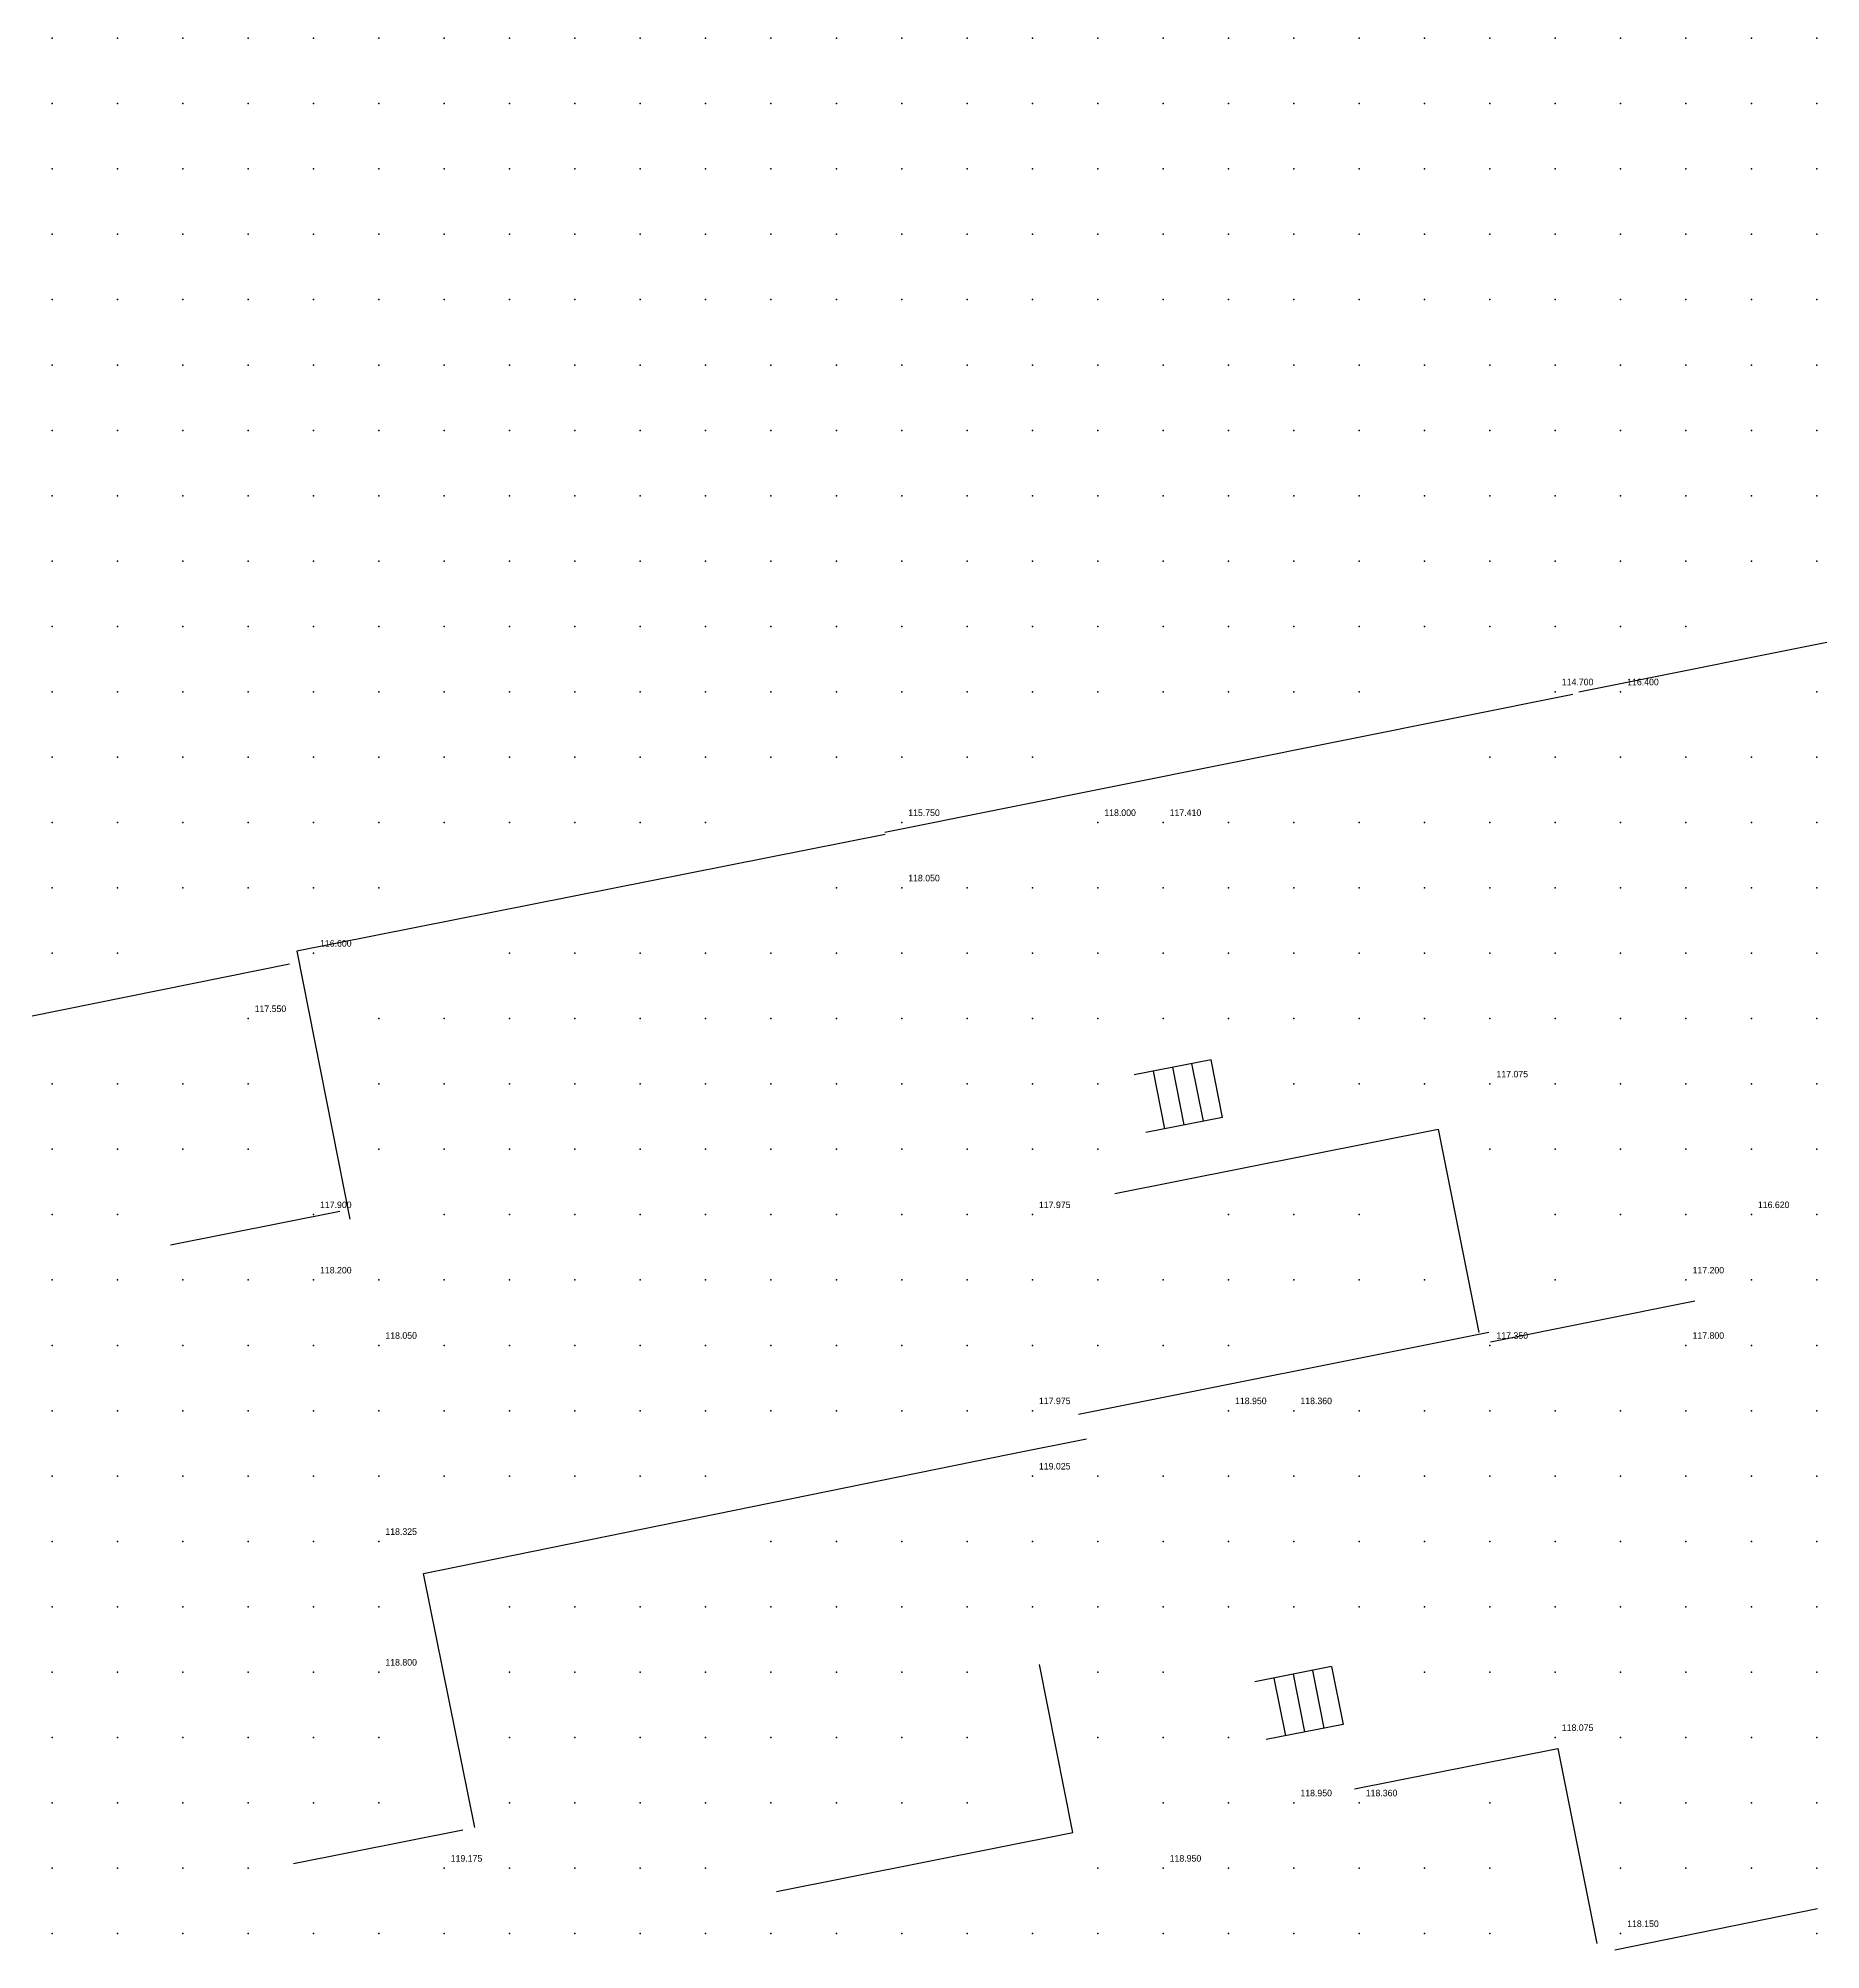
# Model space of a CAD drawing. Header units: metres. Extents: x 287878 to 288137, y 62805 to 63074.
# Drawn here: x 287969.79 to 287997.06, y 63044.75 to 63074 of the extents above; entities that cross this region are included whole.
import ezdxf

# ---------------------------------------------------------------- set-up
doc = ezdxf.new("R2010")
doc.units = ezdxf.units.M
for name, color, linetype in [('BARRIERS', 1, 'Continuous'), ('SURVEY_INTERP', 8, 'Continuous'), ('SURVEY_REAL', 3, 'Continuous')]:
    doc.layers.add(name, color=color, linetype=linetype)

msp = doc.modelspace()

# ---------------------------------------------------------------- linework, layer by layer
at = {"layer": 'BARRIERS'}
for p, q in [((287993.362, 63064.001), (287998.313, 63064.993)), ((287982.74, 63061.85), (287993.267, 63063.966)), ((287982.747, 63061.815), (287973.745, 63060.029)), ((287973.745, 63060.029), (287974.558, 63055.932)), ((287963.665, 63057.826), (287973.631, 63059.835)), ((287987.735, 63058.371), (287986.558, 63058.138)), ((287987.321, 63057.372), (287987.146, 63058.254)), ((287987.616, 63057.43), (287987.44, 63058.313)), ((287987.91, 63057.488), (287987.735, 63058.371)), ((287987.027, 63057.313), (287986.852, 63058.196)), ((287987.91, 63057.488), (287986.733, 63057.255)), ((287986.261, 63056.321), (287991.209, 63057.31)), ((287991.209, 63057.31), (287991.832, 63054.196)), ((287971.813, 63055.54), (287974.403, 63056.054)), ((287995.134, 63054.676), (287992.01, 63054.051)), ((287985.706, 63052.945), (287991.984, 63054.2)), ((287984.651, 63052.333), (287985.829, 63052.567)), ((287975.685, 63050.509), (287984.651, 63052.333)), ((287976.471, 63046.62), (287975.685, 63050.509)), ((287985.619, 63046.544), (287985.109, 63049.119)), ((287989.578, 63049.084), (287988.401, 63048.85)), ((287988.695, 63048.909), (287988.87, 63048.026)), ((287988.989, 63048.967), (287989.165, 63048.084)), ((287989.284, 63049.025), (287989.459, 63048.143)), ((287989.578, 63049.084), (287989.753, 63048.201)), ((287989.753, 63048.201), (287988.576, 63047.967)), ((287989.93, 63047.215), (287993.041, 63047.829)), ((287993.041, 63047.829), (287993.637, 63044.847)), ((287976.283, 63046.583), (287973.694, 63046.069)), ((287981.083, 63045.643), (287985.619, 63046.544)), ((287993.912, 63044.752), (287997.014, 63045.385))]:
    msp.add_line(p, q, dxfattribs=at)
at = {"layer": 'SURVEY_INTERP'}
for p in [(287970, 63074, 119.227), (287971, 63074, 119.185), (287972, 63074, 119.143), (287973, 63074, 119.101), (287974, 63074, 119.058), (287975, 63074, 119.015), (287976, 63074, 118.971), (287977, 63074, 118.926), (287978, 63074, 118.881), (287979, 63074, 118.834), (287980, 63074, 118.787), (287981, 63074, 118.738), (287982, 63074, 118.689), (287983, 63074, 118.638), (287984, 63074, 118.587), (287985, 63074, 118.534), (287986, 63074, 118.48), (287987, 63074, 118.425), (287988, 63074, 118.367), (287989, 63074, 118.308), (287990, 63074, 118.247), (287991, 63074, 118.184), (287992, 63074, 118.119), (287993, 63074, 118.052), (287994, 63074, 117.985), (287995, 63074, 117.917), (287996, 63074, 117.851), (287997, 63074, 117.788), (287970, 63073, 119.216), (287971, 63073, 119.174), (287972, 63073, 119.132), (287973, 63073, 119.089), (287974, 63073, 119.045), (287975, 63073, 119.002), (287976, 63073, 118.957), (287977, 63073, 118.911), (287978, 63073, 118.865), (287979, 63073, 118.817), (287980, 63073, 118.769), (287981, 63073, 118.719), (287982, 63073, 118.668), (287983, 63073, 118.616), (287984, 63073, 118.563), (287985, 63073, 118.509), (287986, 63073, 118.453), (287987, 63073, 118.396), (287988, 63073, 118.336), (287989, 63073, 118.274), (287990, 63073, 118.21), (287991, 63073, 118.143), (287992, 63073, 118.072), (287993, 63073, 117.999), (287994, 63073, 117.924), (287995, 63073, 117.849), (287996, 63073, 117.774), (287997, 63073, 117.704), (287970, 63072, 119.204), (287971, 63072, 119.161), (287972, 63072, 119.119), (287973, 63072, 119.075), (287974, 63072, 119.031), (287975, 63072, 118.987), (287976, 63072, 118.942), (287977, 63072, 118.895), (287978, 63072, 118.848), (287979, 63072, 118.799), (287980, 63072, 118.75), (287981, 63072, 118.699), (287982, 63072, 118.647), (287983, 63072, 118.593), (287984, 63072, 118.539), (287985, 63072, 118.483), (287986, 63072, 118.425), (287987, 63072, 118.366), (287988, 63072, 118.304), (287989, 63072, 118.24), (287990, 63072, 118.171), (287991, 63072, 118.099), (287992, 63072, 118.023), (287993, 63072, 117.942), (287994, 63072, 117.858), (287995, 63072, 117.771), (287996, 63072, 117.686), (287997, 63072, 117.604), (287970, 63071, 119.191), (287971, 63071, 119.147), (287972, 63071, 119.104), (287973, 63071, 119.06), (287974, 63071, 119.016), (287975, 63071, 118.971), (287976, 63071, 118.925), (287977, 63071, 118.878), (287978, 63071, 118.83), (287979, 63071, 118.78), (287980, 63071, 118.729), (287981, 63071, 118.677), (287982, 63071, 118.623), (287983, 63071, 118.568), (287984, 63071, 118.512), (287985, 63071, 118.454), (287986, 63071, 118.395), (287987, 63071, 118.334), (287988, 63071, 118.271), (287989, 63071, 118.204), (287990, 63071, 118.132), (287991, 63071, 118.055), (287992, 63071, 117.972), (287993, 63071, 117.882), (287994, 63071, 117.785), (287995, 63071, 117.684), (287996, 63071, 117.581), (287997, 63071, 117.483), (287970, 63070, 119.175), (287971, 63070, 119.131), (287972, 63070, 119.087), (287973, 63070, 119.043), (287974, 63070, 118.998), (287975, 63070, 118.953), (287976, 63070, 118.907), (287977, 63070, 118.86), (287978, 63070, 118.811), (287979, 63070, 118.76), (287980, 63070, 118.708), (287981, 63070, 118.654), (287982, 63070, 118.598), (287983, 63070, 118.541), (287984, 63070, 118.483), (287985, 63070, 118.424), (287986, 63070, 118.364), (287987, 63070, 118.301), (287988, 63070, 118.236), (287989, 63070, 118.167), (287990, 63070, 118.092), (287991, 63070, 118.01), (287992, 63070, 117.92), (287993, 63070, 117.818), (287994, 63070, 117.706), (287995, 63070, 117.584), (287996, 63070, 117.456), (287997, 63070, 117.332), (287970, 63069, 119.156), (287971, 63069, 119.112), (287972, 63069, 119.067), (287973, 63069, 119.023), (287974, 63069, 118.978), (287975, 63069, 118.933), (287976, 63069, 118.887), (287977, 63069, 118.84), (287978, 63069, 118.79), (287979, 63069, 118.738), (287980, 63069, 118.684), (287981, 63069, 118.629), (287982, 63069, 118.571), (287983, 63069, 118.512), (287984, 63069, 118.452), (287985, 63069, 118.391), (287986, 63069, 118.329), (287987, 63069, 118.265), (287988, 63069, 118.2), (287989, 63069, 118.13), (287990, 63069, 118.053), (287991, 63069, 117.966), (287992, 63069, 117.868), (287993, 63069, 117.755), (287994, 63069, 117.624), (287995, 63069, 117.474), (287996, 63069, 117.307), (287997, 63069, 117.135), (287970, 63068, 119.135), (287971, 63068, 119.089), (287972, 63068, 119.044), (287973, 63068, 118.999), (287974, 63068, 118.955), (287975, 63068, 118.911), (287976, 63068, 118.865), (287977, 63068, 118.818), (287978, 63068, 118.768), (287979, 63068, 118.715), (287980, 63068, 118.659), (287981, 63068, 118.601), (287982, 63068, 118.541), (287983, 63068, 118.479), (287984, 63068, 118.416), (287985, 63068, 118.352), (287986, 63068, 118.289), (287987, 63068, 118.225), (287988, 63068, 118.16), (287989, 63068, 118.091), (287990, 63068, 118.014), (287991, 63068, 117.925), (287992, 63068, 117.82), (287993, 63068, 117.694), (287994, 63068, 117.541), (287995, 63068, 117.355), (287996, 63068, 117.13), (287997, 63068, 116.877), (287970, 63067, 119.108), (287971, 63067, 119.061), (287972, 63067, 119.015), (287973, 63067, 118.971), (287974, 63067, 118.928), (287975, 63067, 118.885), (287976, 63067, 118.841), (287977, 63067, 118.794), (287978, 63067, 118.744), (287979, 63067, 118.69), (287980, 63067, 118.632), (287981, 63067, 118.571), (287982, 63067, 118.507), (287983, 63067, 118.442), (287984, 63067, 118.375), (287985, 63067, 118.307), (287986, 63067, 118.241), (287987, 63067, 118.177), (287988, 63067, 118.115), (287989, 63067, 118.05), (287990, 63067, 117.975), (287991, 63067, 117.886), (287992, 63067, 117.776), (287993, 63067, 117.64), (287994, 63067, 117.468), (287995, 63067, 117.242), (287996, 63067, 116.939), (287997, 63067, 116.545), (287970, 63066, 119.076), (287971, 63066, 119.027), (287972, 63066, 118.98), (287973, 63066, 118.936), (287974, 63066, 118.895), (287975, 63066, 118.854), (287976, 63066, 118.813), (287977, 63066, 118.768), (287978, 63066, 118.719), (287979, 63066, 118.663), (287980, 63066, 118.602), (287981, 63066, 118.537), (287982, 63066, 118.469), (287983, 63066, 118.399), (287984, 63066, 118.326), (287985, 63066, 118.252), (287986, 63066, 118.179), (287987, 63066, 118.115), (287988, 63066, 118.059), (287989, 63066, 118.004), (287990, 63066, 117.937), (287991, 63066, 117.851), (287992, 63066, 117.741), (287993, 63066, 117.599), (287994, 63066, 117.413), (287995, 63066, 117.156), (287996, 63066, 116.778), (287997, 63066, 116.199), (287970, 63065, 119.036), (287971, 63065, 118.983), (287972, 63065, 118.933), (287973, 63065, 118.89), (287974, 63065, 118.852), (287975, 63065, 118.817), (287976, 63065, 118.781), (287977, 63065, 118.74), (287978, 63065, 118.692), (287979, 63065, 118.636), (287980, 63065, 118.571), (287981, 63065, 118.5), (287982, 63065, 118.426), (287983, 63065, 118.35), (287984, 63065, 118.27), (287985, 63065, 118.182), (287986, 63065, 118.093), (287987, 63065, 118.025), (287988, 63065, 117.984), (287989, 63065, 117.95), (287990, 63065, 117.899), (287991, 63065, 117.821), (287992, 63065, 117.714), (287993, 63065, 117.573), (287994, 63065, 117.386), (287995, 63065, 117.123), (287970, 63064, 118.987), (287971, 63064, 118.925), (287972, 63064, 118.87), (287973, 63064, 118.826), (287974, 63064, 118.794), (287975, 63064, 118.769), (287976, 63064, 118.743), (287977, 63064, 118.71), (287978, 63064, 118.666), (287979, 63064, 118.608), (287980, 63064, 118.537), (287981, 63064, 118.456), (287982, 63064, 118.373), (287983, 63064, 118.294), (287984, 63064, 118.209), (287985, 63064, 118.097), (287986, 63064, 117.964), (287987, 63064, 117.875), (287988, 63064, 117.87), (287989, 63064, 117.884), (287990, 63064, 117.86), (287997, 63064, 116.261), (287970, 63063, 118.925), (287971, 63063, 118.848), (287972, 63063, 118.78), (287973, 63063, 118.733), (287974, 63063, 118.712), (287975, 63063, 118.705), (287976, 63063, 118.698), (287977, 63063, 118.678), (287978, 63063, 118.64), (287979, 63063, 118.582), (287980, 63063, 118.503), (287981, 63063, 118.406), (287982, 63063, 118.305), (287983, 63063, 118.226), (287984, 63063, 118.154), (287985, 63063, 118.014), (287992, 63063, 117.676), (287993, 63063, 117.553), (287994, 63063, 117.398), (287995, 63063, 117.198), (287996, 63063, 116.934), (287997, 63063, 116.592), (287970, 63062, 118.849), (287971, 63062, 118.743), (287972, 63062, 118.642), (287973, 63062, 118.584), (287974, 63062, 118.585), (287975, 63062, 118.618), (287976, 63062, 118.644), (287977, 63062, 118.645), (287978, 63062, 118.618), (287979, 63062, 118.563), (287980, 63062, 118.476), (287988, 63062, 117.606), (287989, 63062, 117.782), (287990, 63062, 117.803), (287991, 63062, 117.744), (287992, 63062, 117.653), (287993, 63062, 117.543), (287994, 63062, 117.41), (287995, 63062, 117.246), (287996, 63062, 117.047), (287997, 63062, 116.817), (287970, 63061, 118.765), (287971, 63061, 118.604), (287972, 63061, 118.426), (287973, 63061, 118.328), (287974, 63061, 118.384), (287975, 63061, 118.501), (287982, 63061, 118.158), (287984, 63061, 118.101), (287985, 63061, 118.035), (287986, 63061, 117.812), (287987, 63061, 117.644), (287988, 63061, 117.728), (287989, 63061, 117.811), (287990, 63061, 117.788), (287991, 63061, 117.705), (287992, 63061, 117.611), (287993, 63061, 117.517), (287994, 63061, 117.41), (287995, 63061, 117.274), (287996, 63061, 117.11), (287997, 63061, 116.924), (287970, 63060, 118.691), (287971, 63060, 118.456), (287977, 63060, 118.591), (287978, 63060, 118.596), (287979, 63060, 118.559), (287980, 63060, 118.484), (287981, 63060, 118.371), (287982, 63060, 118.232), (287983, 63060, 118.144), (287984, 63060, 118.151), (287985, 63060, 118.111), (287986, 63060, 118.005), (287987, 63060, 117.916), (287988, 63060, 117.888), (287989, 63060, 117.855), (287990, 63060, 117.761), (287991, 63060, 117.627), (287992, 63060, 117.517), (287993, 63060, 117.461), (287994, 63060, 117.392), (287995, 63060, 117.279), (287996, 63060, 117.131), (287997, 63060, 116.956), (287975, 63059, 118.315), (287976, 63059, 118.504), (287977, 63059, 118.58), (287978, 63059, 118.596), (287979, 63059, 118.572), (287980, 63059, 118.514), (287981, 63059, 118.429), (287982, 63059, 118.336), (287983, 63059, 118.265), (287984, 63059, 118.221), (287985, 63059, 118.173), (287986, 63059, 118.112), (287987, 63059, 118.047), (287988, 63059, 117.98), (287989, 63059, 117.883), (287990, 63059, 117.718), (287991, 63059, 117.475), (287992, 63059, 117.305), (287993, 63059, 117.356), (287994, 63059, 117.361), (287995, 63059, 117.265), (287996, 63059, 117.126), (287997, 63059, 116.95), (287970, 63058, 118.676), (287971, 63058, 118.472), (287972, 63058, 118.158), (287973, 63058, 117.943), (287975, 63058, 118.377), (287976, 63058, 118.511), (287977, 63058, 118.578), (287978, 63058, 118.602), (287979, 63058, 118.589), (287980, 63058, 118.545), (287981, 63058, 118.477), (287982, 63058, 118.396), (287983, 63058, 118.316), (287984, 63058, 118.241), (287985, 63058, 118.184), (287986, 63058, 118.151), (287989, 63058, 117.917), (287990, 63058, 117.71), (287991, 63058, 117.361), (287993, 63058, 117.278), (287994, 63058, 117.338), (287995, 63058, 117.228), (287996, 63058, 117.093), (287997, 63058, 116.949), (287970, 63057, 118.717), (287971, 63057, 118.593), (287972, 63057, 118.44), (287973, 63057, 118.347), (287975, 63057, 118.433), (287976, 63057, 118.511), (287977, 63057, 118.574), (287978, 63057, 118.608), (287979, 63057, 118.606), (287980, 63057, 118.572), (287981, 63057, 118.51), (287982, 63057, 118.425), (287983, 63057, 118.318), (287984, 63057, 118.186), (287985, 63057, 118.098), (287986, 63057, 118.128), (287992, 63057, 117.346), (287993, 63057, 117.389), (287994, 63057, 117.341), (287995, 63057, 117.137), (287996, 63057, 116.953), (287997, 63057, 116.963), (287970, 63056, 118.759), (287971, 63056, 118.67), (287976, 63056, 118.467), (287977, 63056, 118.555), (287978, 63056, 118.611), (287979, 63056, 118.625), (287980, 63056, 118.599), (287981, 63056, 118.539), (287982, 63056, 118.447), (287983, 63056, 118.318), (287984, 63056, 118.129), (287988, 63056, 118.148), (287989, 63056, 118.067), (287990, 63056, 117.933), (287993, 63056, 117.531), (287994, 63056, 117.392), (287995, 63056, 117.079), (287997, 63056, 117.006), (287970, 63055, 118.798), (287971, 63055, 118.719), (287972, 63055, 118.578), (287973, 63055, 118.368), (287975, 63055, 118.258), (287976, 63055, 118.375), (287977, 63055, 118.528), (287978, 63055, 118.618), (287979, 63055, 118.647), (287980, 63055, 118.629), (287981, 63055, 118.572), (287982, 63055, 118.479), (287983, 63055, 118.352), (287984, 63055, 118.207), (287985, 63055, 118.119), (287986, 63055, 118.166), (287987, 63055, 118.217), (287988, 63055, 118.216), (287989, 63055, 118.17), (287990, 63055, 118.069), (287991, 63055, 117.924), (287993, 63055, 117.646), (287996, 63055, 117.153), (287970, 63054, 118.838), (287971, 63054, 118.768), (287972, 63054, 118.638), (287973, 63054, 118.455), (287974, 63054, 118.278), (287976, 63054, 118.302), (287977, 63054, 118.529), (287978, 63054, 118.64), (287979, 63054, 118.679), (287980, 63054, 118.666), (287981, 63054, 118.612), (287982, 63054, 118.518), (287983, 63054, 118.386), (287984, 63054, 118.232), (287985, 63054, 118.137), (287986, 63054, 118.196), (287987, 63054, 118.264), (287988, 63054, 118.289), (287996, 63054, 117.455), (287997, 63054, 117.235), (287970, 63053, 118.875), (287971, 63053, 118.824), (287972, 63053, 118.723), (287973, 63053, 118.586), (287974, 63053, 118.436), (287975, 63053, 118.331), (287976, 63053, 118.44), (287977, 63053, 118.59), (287978, 63053, 118.684), (287979, 63053, 118.722), (287980, 63053, 118.713), (287981, 63053, 118.662), (287982, 63053, 118.569), (287983, 63053, 118.421), (287984, 63053, 118.185), (287990, 63053, 118.286), (287991, 63053, 118.135), (287992, 63053, 117.976), (287993, 63053, 117.825), (287994, 63053, 117.714), (287995, 63053, 117.656), (287996, 63053, 117.5), (287997, 63053, 117.33), (287970, 63052, 118.905), (287971, 63052, 118.875), (287972, 63052, 118.8), (287973, 63052, 118.688), (287974, 63052, 118.558), (287975, 63052, 118.478), (287976, 63052, 118.549), (287977, 63052, 118.661), (287978, 63052, 118.741), (287979, 63052, 118.776), (287980, 63052, 118.769), (287986, 63052, 118.295), (287987, 63052, 118.38), (287988, 63052, 118.381), (287989, 63052, 118.356), (287990, 63052, 118.307), (287991, 63052, 118.201), (287992, 63052, 118.062), (287993, 63052, 117.914), (287994, 63052, 117.774), (287995, 63052, 117.648), (287996, 63052, 117.515), (287997, 63052, 117.387), (287970, 63051, 118.92), (287971, 63051, 118.916), (287972, 63051, 118.864), (287973, 63051, 118.755), (287974, 63051, 118.559), (287981, 63051, 118.797), (287982, 63051, 118.733), (287983, 63051, 118.643), (287984, 63051, 118.543), (287985, 63051, 118.481), (287986, 63051, 118.485), (287987, 63051, 118.495), (287988, 63051, 118.474), (287989, 63051, 118.432), (287990, 63051, 118.373), (287991, 63051, 118.28), (287992, 63051, 118.153), (287993, 63051, 118.008), (287994, 63051, 117.853), (287995, 63051, 117.687), (287996, 63051, 117.499), (287997, 63051, 117.357), (287970, 63050, 118.888), (287971, 63050, 118.945), (287972, 63050, 118.925), (287973, 63050, 118.841), (287974, 63050, 118.722), (287975, 63050, 118.653), (287977, 63050, 118.808), (287978, 63050, 118.876), (287979, 63050, 118.906), (287980, 63050, 118.904), (287981, 63050, 118.875), (287982, 63050, 118.827), (287983, 63050, 118.767), (287984, 63050, 118.707), (287985, 63050, 118.666), (287986, 63050, 118.645), (287987, 63050, 118.63), (287988, 63050, 118.602), (287989, 63050, 118.557), (287990, 63050, 118.487), (287991, 63050, 118.387), (287992, 63050, 118.259), (287993, 63050, 118.11), (287994, 63050, 117.942), (287995, 63050, 117.742), (287996, 63050, 117.462), (287970, 63049, 118.845), (287971, 63049, 118.979), (287972, 63049, 118.991), (287973, 63049, 118.931), (287974, 63049, 118.843), (287977, 63049, 118.904), (287978, 63049, 118.957), (287979, 63049, 118.981), (287980, 63049, 118.978), (287981, 63049, 118.955), (287982, 63049, 118.918), (287983, 63049, 118.874), (287984, 63049, 118.832), (287986, 63049, 118.778), (287987, 63049, 118.761), (287991, 63049, 118.515), (287992, 63049, 118.378), (287993, 63049, 118.226), (287994, 63049, 118.055), (287995, 63049, 117.859), (287996, 63049, 117.628), (287997, 63049, 117.455), (287970, 63048, 118.957), (287971, 63048, 119.053), (287972, 63048, 119.071), (287973, 63048, 119.028), (287974, 63048, 118.949), (287975, 63048, 118.894), (287977, 63048, 119.003), (287978, 63048, 119.043), (287979, 63048, 119.059), (287980, 63048, 119.054), (287981, 63048, 119.033), (287982, 63048, 119.002), (287983, 63048, 118.965), (287984, 63048, 118.93), (287986, 63048, 118.885), (287987, 63048, 118.873), (287988, 63048, 118.866), (287994, 63048, 118.189), (287995, 63048, 118.011), (287996, 63048, 117.842), (287997, 63048, 117.716), (287970, 63047, 119.116), (287971, 63047, 119.158), (287972, 63047, 119.167), (287973, 63047, 119.14), (287974, 63047, 119.096), (287975, 63047, 119.068), (287977, 63047, 119.109), (287978, 63047, 119.13), (287979, 63047, 119.137), (287980, 63047, 119.13), (287981, 63047, 119.11), (287982, 63047, 119.08), (287983, 63047, 119.045), (287984, 63047, 119.01), (287987, 63047, 118.947), (287988, 63047, 118.937), (287992, 63047, 118.633), (287994, 63047, 118.342), (287995, 63047, 118.152), (287996, 63047, 117.969), (287997, 63047, 117.862), (287970, 63046, 119.241), (287971, 63046, 119.265), (287972, 63046, 119.269), (287973, 63046, 119.251), (287977, 63046, 119.189), (287978, 63046, 119.198), (287979, 63046, 119.206), (287980, 63046, 119.202), (287986, 63046, 118.992), (287988, 63046, 118.984), (287989, 63046, 118.979), (287990, 63046, 118.952), (287991, 63046, 118.871), (287992, 63046, 118.768), (287994, 63046, 118.556), (287995, 63046, 118.316), (287996, 63046, 118.02), (287970, 63045, 119.339), (287971, 63045, 119.366), (287972, 63045, 119.369), (287973, 63045, 119.354), (287974, 63045, 119.326), (287975, 63045, 119.284), (287976, 63045, 119.224), (287977, 63045, 119.18), (287978, 63045, 119.216), (287979, 63045, 119.259), (287980, 63045, 119.27), (287981, 63045, 119.257), (287982, 63045, 119.229), (287983, 63045, 119.192), (287984, 63045, 119.148), (287985, 63045, 119.098), (287986, 63045, 119.044), (287987, 63045, 119.02), (287988, 63045, 119.089), (287989, 63045, 119.161), (287990, 63045, 119.121), (287991, 63045, 119.009), (287992, 63045, 118.913)]:
    msp.add_point(p, dxfattribs=at)
at = {"layer": 'SURVEY_REAL'}
for p in [(287993, 63064, 114.7), (287994, 63064, 116.4), (287983, 63062, 115.75), (287986, 63062, 118), (287987, 63062, 117.41), (287983, 63061, 118.05), (287974, 63060, 116.6), (287973, 63059, 117.55), (287992, 63058, 117.075), (287974, 63056, 117.9), (287985, 63056, 117.975), (287996, 63056, 116.62), (287974, 63055, 118.2), (287995, 63055, 117.2), (287997, 63055, 117.21), (287975, 63054, 118.05), (287992, 63054, 117.35), (287995, 63054, 117.8), (287985, 63053, 117.975), (287988, 63053, 118.95), (287989, 63053, 118.36), (287985, 63052, 119.025), (287975, 63051, 118.325), (287997, 63050, 117.21), (287975, 63049, 118.8), (287993, 63048, 118.075), (287989, 63047, 118.95), (287990, 63047, 118.36), (287976, 63046, 119.175), (287987, 63046, 118.95), (287997, 63046, 117.9), (287994, 63045, 118.15), (287997, 63045, 119.1)]:
    msp.add_point(p, dxfattribs=at)

# ---------------------------------------------------------------- texts
for s, p in [('114.700', (287993.1, 63064.1, 114.7)), ('116.400', (287994.1, 63064.1, 116.4)), ('115.750', (287983.1, 63062.1, 115.75)), ('118.000', (287986.1, 63062.1, 118)), ('117.410', (287987.1, 63062.1, 117.41)), ('118.050', (287983.1, 63061.1, 118.05)), ('116.600', (287974.1, 63060.1, 116.6)), ('117.550', (287973.1, 63059.1, 117.55)), ('117.075', (287992.1, 63058.1, 117.075)), ('117.900', (287974.1, 63056.1, 117.9)), ('117.975', (287985.1, 63056.1, 117.975)), ('116.620', (287996.1, 63056.1, 116.62)), ('118.200', (287974.1, 63055.1, 118.2)), ('117.200', (287995.1, 63055.1, 117.2)), ('118.050', (287975.1, 63054.1, 118.05)), ('117.350', (287992.1, 63054.1, 117.35)), ('117.800', (287995.1, 63054.1, 117.8)), ('117.975', (287985.1, 63053.1, 117.975)), ('118.950', (287988.1, 63053.1, 118.95)), ('118.360', (287989.1, 63053.1, 118.36)), ('119.025', (287985.1, 63052.1, 119.025)), ('118.325', (287975.1, 63051.1, 118.325)), ('118.800', (287975.1, 63049.1, 118.8)), ('118.075', (287993.1, 63048.1, 118.075)), ('118.950', (287989.1, 63047.1, 118.95)), ('118.360', (287990.1, 63047.1, 118.36)), ('119.175', (287976.1, 63046.1, 119.175)), ('118.950', (287987.1, 63046.1, 118.95)), ('118.150', (287994.1, 63045.1, 118.15))]:
    msp.add_text(s, height=0.1, dxfattribs=at).set_placement(p)

doc.saveas('drawing.dxf')
